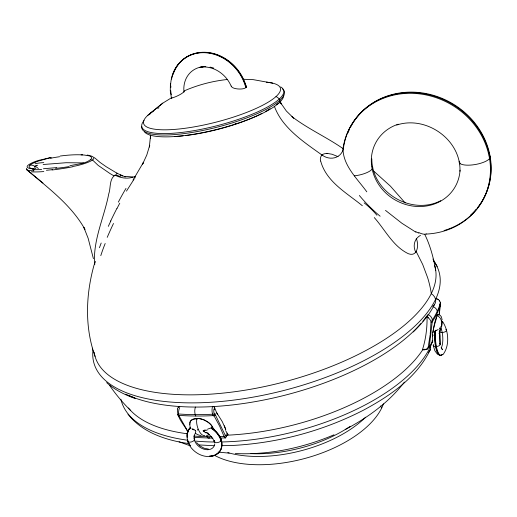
<?xml version="1.0" encoding="UTF-8"?>
<svg xmlns="http://www.w3.org/2000/svg" width="517" height="517" viewBox="0 0 517 517"><rect width="100%" height="100%" fill="white"/><g stroke="black" fill="none" stroke-linecap="round" stroke-linejoin="round"><path stroke-width="0.78" d="M432.697 342.215L432.315 334.906L432.684 332.677M170.416 83.405L170.28 90.85L171.457 98.152C175.496 97.112 182.566 93.803 184.291 91.335M428.347 317.974A5.047 3.477 41.7 0 1 431.036 322.156L430.202 334.169M245.833 85.46C249.104 90.404 231.577 89.868 231.364 86.068M171.457 98.152L171.928 97.623M439.915 304.229L439.217 313.089M439.65 331.914L439.489 336.089L440.264 344.587M422.531 349.789L422.647 349.285M92.53 349.835L92.633 348.18M430.118 334.951L428.186 347.224A1.441 0.911 5.9 0 0 429.317 346.694L432.212 321.839A176.82 76.29 -14.6 0 0 440.555 304.041A1.422 0.782 7.5 0 0 440.09 303.305M214.607 408.062L214.645 407.726A1.59 1.112 21.7 0 0 212.726 406.582M439.961 344.522L440.174 336.082L439.553 330.958M439.056 314.485L438.978 315.079M440.555 304.041L439.153 315.073M442.054 324.224L442.203 322.485M441.983 324.741L441.673 326.117M195.297 433.02L195.29 433.414A11.38 8.343 36.3 0 0 201.365 448.116A11.38 8.343 36.3 0 0 214.807 443.832M94.779 264.336L94.863 263.851M95.057 262.875L95.374 261.369M94.133 264.775C85.79 294.548 84.536 327.015 95.076 356.413M177.699 409.109C176.375 417.82 184.55 424.851 187.962 432.283M99.438 247.721L101.19 243.022M439.708 330.369L440.167 328.411M195.491 432.587L195.82 431.404L195.329 430.648M327.028 153.575A21.54 10.075 43.4 0 0 322.033 154.984L322.046 154.997A14.735 13.158 44.1 0 0 343.547 147.772A9.92 4.291 61.7 0 0 343.023 148.644C342.926 165.608 357.544 178.979 366.805 191.833M439.385 331.171L439.211 331.571M108.299 226.368L110.851 220.914M117.055 208.377L119.763 203.194M374.282 217.579C385.165 229.813 392.985 246.35 408.346 253.711C417.936 257.369 419.009 244.386 416.243 238.376M430.377 349.518C416.941 377.533 390.031 395.912 363.425 410.201L362.204 410.821C321.787 431.372 276.983 443.211 231.713 445.512L221.599 445.673M416.25 251.65L422.706 264.491L427.624 277.629A119.744 98.993 34.4 0 1 431.32 293.695A8.679 7.309 25.6 0 1 432.923 306.083M434.467 304.629C429.239 315.034 421.523 323.894 413.238 331.966M126.452 191.122L134.11 179.102M133.056 180.006L143.5 162.248L142.479 164.387L146.783 155.022L149.73 145.277L149.335 147.022L150.434 136.637L150.589 138.213L150.221 135.021M36.358 165.556A4.026 1.654 -1 0 0 35.266 166.054A3.813 1.564 -1.2 0 0 34.917 166.422L34.801 167.469L35.854 168.729M429.427 346.726A6.081 4.743 4.1 0 1 422.764 349.699L422.77 349.673A159.643 72.496 -14.6 0 1 227.021 435.198M26.632 168.322L26.464 169.35L27.537 170.145A27.731 5.958 -16.4 0 0 28.131 170.326M427.63 348.452L427.352 348.807M439.017 333.504C441.906 328.476 443.974 318.213 436.975 315.719M134.872 178.042L135.254 177.525M404.41 382.063C388.92 402.426 367.703 417.691 345.214 429.524M322.013 155.029C307.873 144.889 292.092 134.485 281.578 119.892A55.61 50.485 47.6 0 1 274.32 106.198M426.254 233.955L426.131 234.078A75.715 68.625 29.7 0 0 490.381 166.61A75.715 68.625 29.7 0 0 419.662 93.887A75.715 68.625 29.7 0 0 343.023 148.644M69.866 165.789C77.143 163.857 86.513 164.109 91.884 158.331C91.412 155.242 86.701 155.682 84.42 155.068C76.361 154.337 68.244 155.01 60.237 156.024M442.849 354.752C449.977 345.892 448.737 330.473 442.494 321.425M34.917 166.422A6.598 5.564 44.1 0 0 29.947 165.149L29.01 166.752L30.206 167.999A33.088 8.026 -16.5 0 0 32.739 168.697L34.271 168.923M116.81 174.759A16.421 9.649 65.7 0 0 115.058 175.147C109.1 179.024 110.864 188.001 108.757 193.836C104.279 217.34 92.84 239.92 94.598 264.342M204.848 435.618C199.413 436.393 195.109 423.087 197.087 418.44A12.065 6.391 20.2 0 1 200.68 418.88L202.884 419.429M171.605 97.713L162.771 103.148L151.003 112.745A7.051 5.836 52.9 0 0 150.033 114.05M147.759 115.394L162.771 103.148M73.013 166.364C77.188 166.144 106.767 158.415 87.173 155.042M209.553 434.513L206.309 435.844M184.362 90.811C198.089 84.827 212.778 80.995 227.667 79.463M35.007 162.357L36.261 161.86A18.328 4.472 -16.7 0 1 39.15 160.826L50.731 157.601A1.299 0.42 77 0 1 51.248 157.924M333.995 434.797C302.956 447.974 269.06 455.115 235.274 453.538M440.736 200.706C411.422 215.867 371.678 192.15 371.82 158.932M205.159 429.873L203.698 430.551L203.556 431.223M36.384 165.569L37.728 165.24M207.653 429.123L210.755 428.044A18.948 13.881 36.3 0 1 221.638 445.589A18.948 13.881 36.3 0 1 209.482 456.272M396.713 125.043C426.208 115.226 461.17 139.784 459.962 171.308M214.09 455.69C203.155 459.135 191.212 451.703 187.522 441.234M199.362 67.41L202.367 66.971M203.847 66.745L200.77 67.165C213.902 65.452 226.459 74.564 231.293 86.468M52.611 169.641L46.44 170.287M56.818 167.605L43.46 168.742M43.144 164.509L66.06 162.726L83.457 162.887M221.289 438.028L225.632 437.873M81.111 154.841L82.61 154.841M243.733 79.288L253.265 79.65L272.737 83.166M132.811 176.943L124.991 176.426M212.823 438.157L194.282 437.427M326.88 153.342L332.082 154.26L338.06 156.638M199.303 444.943L214.406 445.751M218.064 452.091L229.16 453.131M189.17 443.664C166.636 440.452 142.518 432.794 127.97 414.207M208.622 433.569L208.209 433.485M208.435 449.073L204.073 448.2L199.917 445.919L196.602 442.558M120.396 175.005L120.855 175.127M28.105 170.332L33.883 170.901A1.325 1.066 -89.8 0 1 34.368 168.93C16.757 168.245 36.009 160.432 41.709 159.74A42.329 10.508 -16.8 0 1 50.711 157.62M190.101 445.764L179.069 441.815M201.165 435.76L197.649 434.642L195.316 433.252M193.151 429.646L193.623 429.827M193.035 429.601L192.402 429.362M122.432 175.651L124.377 176.53M128.623 395.466L135.448 398.187M135.596 398.678C125.146 394.969 114.974 390.057 106.651 382.619M122.652 175.741L116.745 173.143L117.424 173.479L106.237 166.752L100.091 162.448L94.404 157.607M205.831 432.632L204.325 431.857M415.901 232.198L401.903 223.26L385.482 210.38M113.979 175.812L112.066 174.765A69.233 56.508 53.4 0 1 109.901 173.486L98.191 165.408L92.549 160.037M124.797 176.756L125.217 176.988M343.023 148.586C326.531 137.115 307.945 128.869 291.976 116.635L293.727 118.193L286.36 111.019L280.401 102.521L281.248 103.911L280.027 100.951M226.123 436.574L226.349 436.71A5.286 1.157 88.1 0 0 226.969 433.156M207.349 433.42L210.451 435.76L212.855 438.687L214.167 441.499M212.901 427.83L214.161 429.368M35.305 166.06L38.361 168.529M26.697 169.66L42.95 183.018M362.339 205.734C346.842 192.944 326.292 181.9 320.702 161.149M26.865 169.796C47.816 187.807 71.268 204.79 84.962 229.406L83.903 227.551L88.142 238.259L93.415 258.694M373.713 171.108L390.413 186.146L405.212 202.961M437.569 354.423L434.881 350.765L433.265 345.608M432.613 334.738A4.078 2.482 -1.2 0 0 432.871 335.074L432.975 335.087M130.601 410.472C122.846 402.846 115.814 394.452 109.669 385.475M440.083 315.208L441.298 316.682L442.125 319.706M441.77 348.775L442.5 349.731L441.214 347.573M380.428 405.974L381.766 407.835M432.929 259.036L437.214 266.475M187.917 431.546L178.72 415.338A1.532 1.066 -27 0 1 177.9 414.511M213.928 415.59L219.596 426.047L224.042 436.38A1.519 1.131 -20.6 0 0 225.477 435.792L215.356 414.77A1.551 1.008 -33.2 0 1 213.928 415.59A176.82 76.29 -14.6 0 1 178.72 415.338M216.701 412.773L222.323 421.717L225.735 429.453M424.851 234.569C430.415 245.93 433.595 258.254 435.766 270.662M225.748 429.614L224.397 425.737M215.053 413.936L214.865 413.128M189.668 424.354L190.295 427.785A18.948 13.881 36.3 0 0 190.424 445.848M214.581 409.832L214.568 408.947A5.661 2.049 80.6 0 1 214.613 408.068M170.843 87.431A42.174 36.138 53.5 0 1 170.843 86.009M171.566 79.069A42.174 36.138 53.5 0 1 207.679 52.656A42.174 36.138 53.5 0 1 246.15 87.418M173.15 74.235A42.11 36.093 53.5 0 1 210.387 52.831A42.11 36.093 53.5 0 1 246.396 87.179M183.981 92.097A27.627 23.672 53.5 0 1 201.074 67.016M204.616 66.641A27.627 23.672 53.5 0 1 205.824 66.641M210.083 67.12A27.627 23.672 53.5 0 1 213.721 68.121M283.743 95.038A72.283 17.565 -14.4 0 1 220.119 128.571A72.283 17.565 -14.4 0 1 144.573 131.971M276.194 104.382A7.4 6.547 50.3 0 0 279.18 102.715A2.96 2.617 49.8 0 0 279.174 99.025A7.38 6.521 49.8 0 0 275.994 96.563M282.573 89.002A73.563 17.733 -14.4 0 1 219.589 126.542A73.563 17.733 -14.4 0 1 141.736 126.348M280.641 86.895A73.265 17.584 -14.4 0 1 214.083 126.445A73.265 17.584 -14.4 0 1 144.03 120.59M266.41 82.19A70.629 16.777 -14.4 0 1 260.083 106.554A70.629 16.777 -14.4 0 1 169.511 129.715A70.629 16.777 -14.4 0 1 153.368 111.103M157.737 108.441A70.629 16.777 -14.4 0 1 158.932 107.769M237.032 123.279A66.661 16.273 -14.4 0 1 235.022 123.951M211.162 427.882A18.974 13.901 36.3 0 1 221.838 445.421A18.974 13.901 36.3 0 1 209.676 456.02M188.679 442.248A18.974 13.901 36.3 0 1 188.201 441.104M187.251 437.382A18.974 13.901 36.3 0 1 190.34 427.624M220.455 438.474A3.826 1.965 -17.3 0 1 220.875 440.988A3.826 1.965 -17.3 0 1 216.268 442.688A3.826 1.965 -17.3 0 1 214.297 440.749M211.731 427.449A4.214 0.756 -30.2 0 1 212.06 427.365M211.912 427.43A4.226 0.349 -24.9 0 1 212.248 427.333M211.518 427.753A18.935 13.881 36.3 0 1 215.395 454.63M213.308 455.315A18.935 13.881 36.3 0 1 212.196 455.535M187.367 435.909A18.935 13.881 36.3 0 1 190.443 427.488M211.976 427.029A4.278 1.59 -54.9 0 1 212.468 427.811M214.477 440.432A11.38 8.343 36.3 0 1 214.775 441.822M212.855 427.914A4.362 1.641 -67.4 0 0 212.642 427.649A12.162 6.941 22.5 0 0 199.194 418.602A12.162 6.941 22.5 0 0 190.01 424.463M205.566 420.825A12.156 6.863 20.5 0 1 212.778 427.817M189.829 423.371A12.149 6.443 20.2 0 1 197.352 418.919M206.193 430.163A7.561 0.853 -17.3 0 1 203.039 430.887M206.613 430.163A8.085 1.028 -14.2 0 1 207.285 429.976M204.499 431.689A3.018 1.913 12.2 0 1 203.717 431.152M206.348 433.039A16.596 10.101 44.1 0 1 205.831 432.819M207.924 432.929A13.468 8.298 44.6 0 1 206.341 432.315M191.141 428.858A5.06 1.713 3.7 0 1 190.237 427.779M197.468 430.105A13.597 1.034 -59.9 0 1 197.908 429.207M194.224 429.905A2.423 1.131 31 0 1 195.465 430.487M193.326 429.453A5.241 1.454 28.6 0 1 194.101 429.737M193.429 429.188A7.496 1.635 11.8 0 1 192.33 428.78M202.864 419.52A12.175 6.663 20.5 0 1 205.695 420.651M187.606 433.802A159.643 72.496 -14.6 0 1 128.436 407.978M226.452 435.669A6.482 1.654 88.8 0 1 224.074 436.232M432.768 340.761A167.346 75.585 -14.6 0 1 429.317 346.694M224.042 436.38A167.346 75.585 -14.6 0 1 219.68 436.542M211.718 436.678A167.346 75.585 -14.6 0 1 193.778 436.07M227.907 434.338A1.525 0.756 10.9 0 1 227.234 435.178M227.913 434.306A141.005 49.225 85 0 1 225.574 430.564M217.489 414.64A141.005 49.225 85 0 1 214.639 407.745M226.265 435.954A5.765 2.275 88.6 0 1 225.8 434.997M215.137 415.093A5.519 3.393 -78 0 1 214.755 414.279M213.702 416.036A6.495 3.826 -80.4 0 1 212.939 414.64M212.92 415.17A6.592 2.818 88.2 0 1 212.59 406.336M440.503 302.581A177.15 76.219 -14.6 0 1 432.167 320.301M213.334 414.188A177.15 76.219 -14.6 0 1 178.184 413.955M426.615 316.204A173.609 73.931 -14.6 0 1 422.816 321.231M420.825 323.603A173.609 73.931 -14.6 0 1 136.249 398.471M134.071 397.683A173.609 73.931 -14.6 0 1 125.812 394.154M214.258 414.343A5.021 1.965 88.7 0 1 213.935 409.05M178.52 415.972A6.391 3.083 -87.9 0 1 177.783 414.628M178.41 407.59A1.551 0.931 34.3 0 1 179.141 406.472M178.565 413.581A6.508 2.915 -76 0 1 179.761 407.415M177.46 408.947A5.752 3.451 -78.4 0 1 178.242 407.338M195.781 416.017A6.572 3.102 -89.1 0 1 195.432 407.047M209.837 437.725A6.482 2.986 -88.7 0 1 206.923 436.639M440.743 328.075A10.624 2.928 87.6 0 1 442.817 338.183A10.624 2.928 87.6 0 1 441.247 347.695M445.912 329.465A3.529 1.635 -9.7 0 1 443.967 332.218A3.529 1.635 -9.7 0 1 439.508 331.197M433.052 332.231A11.335 1.57 -78 0 1 435.85 318.737A11.335 1.57 -78 0 1 438.487 315.079M432.968 335.455A11.335 1.57 -78 0 1 432.936 335.048M436.943 315.874A11.245 1.215 -75 0 1 437.653 314.575M432.826 332.328A11.329 1.221 -75.1 0 1 436.678 317.877M441.647 320.947A4.705 2.727 -43.8 0 1 441.712 321.167M441.906 321.038A6.999 3.625 -36.5 0 1 442.313 321.658M442.423 321.471A7.464 3.47 -52.5 0 1 442.623 322.059M441.757 326.117A15.659 5.765 -0.9 0 1 441.673 326.33M441.208 326.285A12.673 4.698 -0.3 0 1 440.755 326.738M438.164 329.465A4.776 0.847 -23.6 0 1 435.611 330.841M442.558 354.307A17.688 4.86 87.6 0 1 437.188 349.867A17.688 4.86 87.6 0 1 435.521 330.777L435.12 330.964A17.707 4.873 87.6 0 0 436.781 349.977A17.707 4.873 87.6 0 0 442.138 354.345M434.965 331.268A3.929 0.42 -24.6 0 1 435.262 331.132M434.222 332.328A3.968 0.982 -23.1 0 1 435.295 331.778M441.053 355.03A17.681 4.873 87.6 0 1 436.102 349.085A17.681 4.873 87.6 0 1 434.629 331.197M432.619 332.657A4.071 2.734 2.7 0 1 432.968 332.192M439.889 328.217A2.268 0.607 -71.9 0 1 440.083 328.534M439.734 328.153A4.911 1.208 -59.6 0 1 439.954 328.14M440.161 327.739A7.6 0.814 -42.6 0 1 440.141 327.914M436.031 330.137A7.064 0.323 -30.8 0 1 435.54 330.434M438.132 314.304A11.348 1.273 -76.3 0 1 438.267 314.446M438.28 314.362A11.335 1.241 -77.5 0 1 438.416 314.375M432.561 336.166A11.335 2.016 -76.9 0 1 432.367 335.746M440.226 302.574A5.92 4.601 41.5 0 1 440.368 303.99M436.535 298.529A6.036 5.112 19.8 0 1 440.368 302.594M436.503 299.214A5.344 4.181 6.7 0 1 436.775 299.304M437.75 299.259A4.899 4.479 -3.3 0 1 438.048 299.433M439.347 300.668A4.899 4.479 -3.3 0 1 439.586 301.056M424.153 349.86A5.441 3.962 39.9 0 1 422.615 349.434M427.048 316.979A138.472 107.568 42.5 0 1 422.609 349.266M428.115 347.204A5.396 4.181 1.1 0 1 427.391 348.322M427.333 348.865A4.479 3.548 31 0 1 427.158 349.053M427.055 348.93A4.886 3.845 26.7 0 1 424.14 349.246M432.212 321.839A1.467 0.666 8.8 0 1 431.029 322.149M431.992 320.32A6.107 5.105 27 0 1 432.141 321.826M427.036 316.966A1.473 0.427 -81.3 0 1 427.378 315.112M427.081 316.753A5.493 4.698 47.6 0 1 428.587 317.587M427.94 314.523A6.185 5.422 45.2 0 1 432.393 320.32M432.865 306.536A6.139 5.138 25.2 0 1 437.343 312.785M432.218 340.897A6.075 5.002 25.3 0 1 431.876 341.091M350.345 426.267A93.183 46.556 -14.6 0 1 250.991 453.616M365.655 417.187A93.661 46.989 -14.6 0 1 227.797 452.608M383.446 403.835A96.589 48.973 -14.6 0 1 310.93 456.718A96.589 48.973 -14.6 0 1 214.62 455.387M430.383 345.789A8.505 6.96 25.7 0 1 428.302 352.4M432.471 341.563A161.543 74.054 -14.6 0 1 221.56 441.964M214.587 442.009A161.543 74.054 -14.6 0 1 195.516 441.091M187.076 440.135A161.543 74.054 -14.6 0 1 120.894 399.234M433.498 260.801A178.481 75.055 -14.6 0 1 286.47 389.792A178.481 75.055 -14.6 0 1 92.963 350.222M434.629 265.68A175.754 73.013 -14.6 0 1 281.222 382.664A175.754 73.013 -14.6 0 1 94.184 352.219M41.638 169.563A63.959 12.292 -12.3 0 1 32.558 169.595M43.816 171.56A63.649 11.988 -13.6 0 1 31.311 171.864M50.323 158.292A67.391 22.69 -18.9 0 1 59.623 156.722M90.902 160.024A6.74 5.752 44.7 0 1 91.128 159.507M69.123 166.597A63.132 13.345 -12.8 0 1 55.61 168.38M72.768 166.745A53.038 11.348 -14.3 0 1 62.124 168.626A72.063 14.289 -13.9 0 1 52.049 169.977M29.87 165.162A11.309 2.74 -16.7 0 1 35.02 162.364M35.072 163.753A15.898 4.944 -4.6 0 1 43.771 162.629M135.241 176.31A27.22 23.045 57.2 0 1 115.058 175.153M116.907 175.47A25.617 15.239 69.2 0 1 120.409 176.614M120.791 175.347A41.127 26.761 -78.9 0 1 122.296 176.064M320.45 161.02A21.54 10.372 43.3 0 1 321.865 155.119M415.81 252.322A14.78 13.08 33.5 0 1 420.457 235.371M343.469 147.856A75.721 68.664 29.7 0 1 414.162 92.672A75.721 68.664 29.7 0 1 489.353 154.467A75.721 68.664 29.7 0 1 444.064 230.53M364.181 202.884A76.044 63.585 51.9 0 1 376.945 215.246M372.059 166.28A14.812 4.731 -12.3 0 1 368.679 171.754A14.812 4.731 -12.3 0 1 354.345 175.845M380.137 216.222A113.481 76.128 37.7 0 1 359.354 195.491M418.822 233.135A20.635 7.27 36.5 0 1 415.771 231.655M426.04 234.027A13.487 5.403 38.5 0 1 418.776 232.547M489.192 155.21A15.775 5.112 -10.2 0 1 476.571 164.277A15.775 5.112 -10.2 0 1 459.303 161.201M460.046 170.183A45.412 41.16 29.7 0 1 420.056 206.542A45.412 41.16 29.7 0 1 372.699 171.295A45.412 41.16 29.7 0 1 398.258 124.196M459.736 162.37A45.412 41.16 29.7 0 1 459.923 163.941M118.328 202.141A65.329 13.998 -62.8 0 1 125.986 188.395M110.664 221.024A75.217 11.574 -62.4 0 1 116.926 208.357M107.219 237.361A80.303 13.5 -62.1 0 1 113.494 223.467M100.796 255.644A83.773 21.695 -59 0 1 105.184 243.488M171.295 94.785A42.161 36.119 53.5 0 1 170.713 90.501M170.565 86.236A42.161 36.119 53.5 0 1 203.963 52.682A42.161 36.119 53.5 0 1 245.833 87.644M439.767 343.462A3.6 1.706 -9.8 0 1 436.968 346.474A3.6 1.706 -9.8 0 1 433.517 344.484M194.179 438.216A3.787 1.913 -18.1 0 1 191.419 441.925A3.787 1.913 -18.1 0 1 187.749 440.045M270.1 108.699A68.102 16.622 -14.4 0 1 265.796 111.329M261.841 113.469A68.102 16.622 -14.4 0 1 185.416 135.57M183.147 135.822A68.102 16.622 -14.4 0 1 174.578 136.494M350.255 127.718A75.495 68.49 29.6 0 1 454.223 104.673A75.495 68.49 29.6 0 1 477.624 207.575M476.202 209.307A75.495 68.49 29.6 0 1 470.483 215.195M347.915 132.914A75.495 68.49 29.6 0 1 349.318 129.644"/></g></svg>
